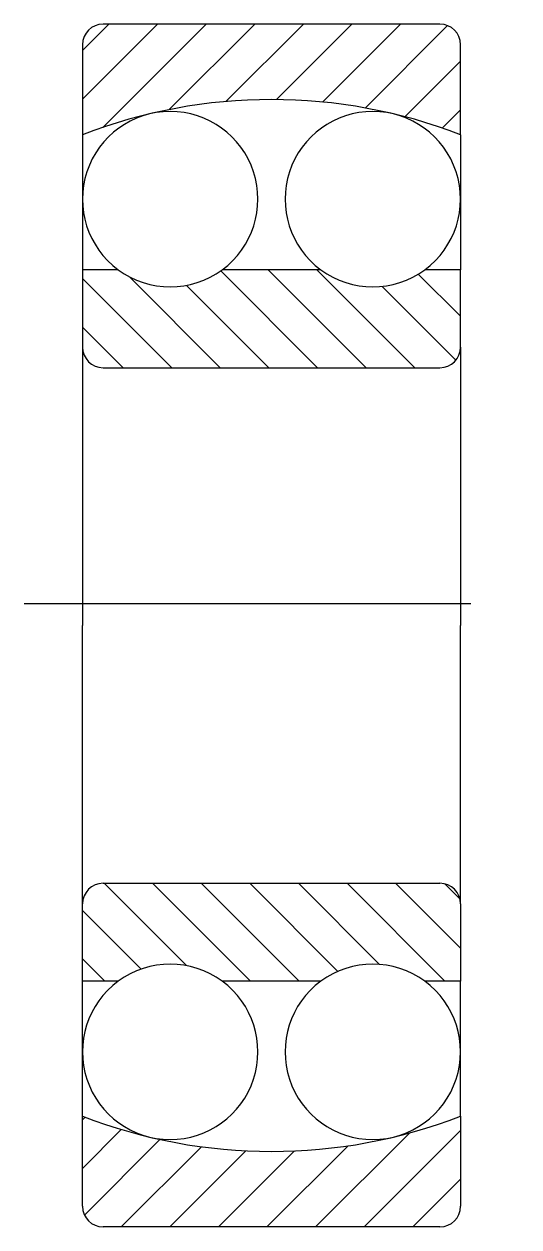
# Model space of a CAD drawing. Extents: x 17 to 93.1, y 159.2 to 218.3.
# Drawn here: x 78.69 to 93.09, y 183.34 to 218.34 of the extents above; entities outside this region: 2.
import ezdxf

# ---------------------------------------------------------------- set-up
doc = ezdxf.new("R2010")
doc.units = 0
doc.header["$MEASUREMENT"] = 0
doc.linetypes.add('CENTER', pattern=[17.5, 13, -1.5, 1.5, -1.5])
doc.layers.get('0').update_dxf_attribs({"linetype": 'CONTINUOUS'})
doc.layers.add('CENTER', color=1, linetype='CENTER')
doc.styles.get("Standard").update_dxf_attribs({"font": 'txt.shx', "bigfont": '@extfont2.shx'})

# ---------------------------------------------------------------- blocks, each defined once
blk = doc.blocks.new('*X2')
at = {"color": 0, "linetype": 'Continuous'}
for p, q in [((80.392, 216.156), (82.575, 218.34)), ((80.392, 217.57), (81.161, 218.34)), ((80.984, 215.334), (83.99, 218.34)), ((82.914, 215.85), (85.404, 218.34)), ((84.563, 216.085), (86.818, 218.34)), ((86.034, 216.142), (88.232, 218.34)), ((87.377, 216.07), (89.646, 218.34)), ((88.618, 215.897), (91.017, 218.296)), ((89.776, 215.641), (91.392, 217.257)), ((90.862, 215.313), (91.392, 215.842))]:
    blk.add_line(p, q, dxfattribs=at)
blk = doc.blocks.new('*X3')
at = {"color": 0, "linetype": 'Continuous'}
for p, q in [((80.392, 186.458), (80.466, 186.532)), ((80.392, 185.043), (81.522, 186.174)), ((80.448, 183.686), (82.647, 185.885)), ((87.173, 183.34), (89.907, 186.073)), ((88.587, 183.34), (91.392, 186.144)), ((81.516, 183.34), (83.851, 185.674)), ((82.931, 183.34), (85.146, 185.555)), ((84.345, 183.34), (86.557, 185.552)), ((85.759, 183.34), (88.12, 185.7)), ((90.002, 183.34), (91.392, 184.73))]:
    blk.add_line(p, q, dxfattribs=at)
blk = doc.blocks.new('*X4')
at = {"color": 0, "linetype": 'Continuous'}
for p, q in [((83.414, 190.944), (81.018, 193.34)), ((85.282, 190.49), (82.432, 193.34)), ((86.696, 190.49), (83.846, 193.34)), ((87.824, 190.776), (85.26, 193.34)), ((89.034, 190.98), (86.674, 193.34)), ((90.939, 190.49), (88.089, 193.34)), ((91.392, 191.451), (89.503, 193.34)), ((91.374, 192.883), (90.934, 193.323)), ((82.1, 190.844), (80.392, 192.552)), ((81.039, 190.49), (80.392, 191.137))]:
    blk.add_line(p, q, dxfattribs=at)
blk = doc.blocks.new('*X5')
at = {"color": 0, "linetype": 'Continuous'}
for p, q in [((87.231, 208.34), (84.413, 211.158)), ((88.645, 208.34), (85.795, 211.19)), ((90.059, 208.34), (87.209, 211.19)), ((91.392, 209.836), (90.164, 211.063)), ((82.988, 208.34), (80.392, 210.936)), ((84.402, 208.34), (81.757, 210.985)), ((85.817, 208.34), (83.419, 210.737)), ((91.255, 208.558), (89.107, 210.706)), ((81.574, 208.34), (80.392, 209.522))]:
    blk.add_line(p, q, dxfattribs=at)

msp = doc.modelspace()

# ---------------------------------------------------------------- linework, layer by layer
for p, q in [((90.792, 218.34), (80.992, 218.34)), ((80.392, 217.74), (80.392, 215.12)), ((91.392, 215.12), (91.392, 217.74)), ((80.392, 215.12), (80.392, 211.19)), ((91.392, 215.12), (91.392, 211.19)), ((80.392, 211.19), (80.392, 208.94)), ((81.43, 211.19), (80.392, 211.19)), ((87.325, 211.19), (84.458, 211.19)), ((91.392, 211.19), (90.353, 211.19)), ((91.392, 208.94), (91.392, 211.19)), ((80.392, 208.94), (80.392, 200.84)), ((91.392, 208.94), (91.392, 200.84)), ((80.992, 208.34), (90.792, 208.34)), ((80.392, 192.74), (80.392, 200.84)), ((91.392, 192.74), (91.392, 200.84)), ((80.992, 193.34), (90.792, 193.34)), ((80.392, 190.49), (80.392, 192.74)), ((91.392, 192.74), (91.392, 190.49)), ((81.43, 190.49), (80.392, 190.49)), ((80.392, 186.56), (80.392, 190.49)), ((87.325, 190.49), (84.458, 190.49)), ((91.392, 190.49), (90.353, 190.49)), ((91.392, 186.56), (91.392, 190.49)), ((80.392, 183.94), (80.392, 186.56)), ((91.392, 186.56), (91.392, 183.94)), ((90.792, 183.34), (80.992, 183.34))]:
    msp.add_line(p, q)
for centre, radius, start, end in [((80.992, 217.74), 0.6, 90, 180), ((90.792, 217.74), 0.6, 0, 90), ((85.892, 200.84), 15.303, 68.9356, 111.0644), ((82.944, 213.245), 2.552, 306.3816, 233.6184), ((88.839, 213.245), 2.552, 306.3816, 233.6184), ((82.944, 213.245), 2.552, 233.6184, 306.3816), ((88.839, 213.245), 2.552, 233.6184, 306.3816), ((80.992, 208.94), 0.6, 180, 270), ((90.792, 208.94), 0.6, 270, 0), ((80.992, 192.74), 0.6, 90, 180), ((90.792, 192.74), 0.6, 0, 90), ((82.944, 188.435), 2.552, 53.6184, 126.3816), ((88.839, 188.435), 2.552, 53.6184, 126.3816), ((82.944, 188.435), 2.552, 126.3816, 53.6184), ((88.839, 188.435), 2.552, 126.3816, 53.6184), ((85.892, 200.84), 15.303, 248.9356, 291.0644), ((80.992, 183.94), 0.6, 180, 270), ((90.792, 183.94), 0.6, 270, 0)]:
    msp.add_arc(centre, radius, start, end)
at = {"layer": 'CENTER', "color": 1, "linetype": 'CENTER'}
msp.add_line((78.692, 201.48), (93.092, 201.48), dxfattribs=at)

# ---------------------------------------------------------------- block references
at = {"color": 3, "linetype": 'Continuous'}
for name in ['*X2', '*X5', '*X4', '*X3']:
    msp.add_blockref(name, (0, 0), dxfattribs=at)

# ---------------------------------------------------------------- texts
at = {"color": 7, "linetype": 'Continuous'}
for p in [(16.402, 166.075), (16.402, 159.176)]:
    msp.add_text('B1202', height=3.2, dxfattribs=at).set_placement(p)

doc.saveas('drawing.dxf')
